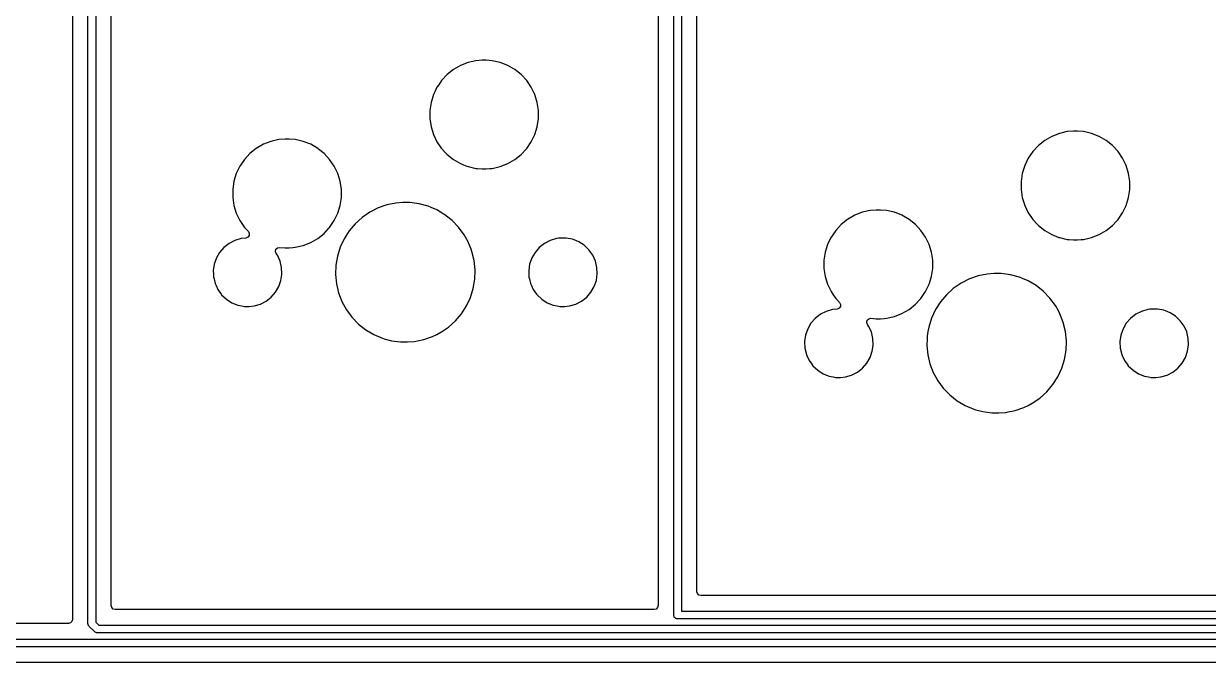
# Model space of a CAD drawing. Extents: x 100.2 to 199.4, y -159.8 to -70.5.
# Drawn here: x 135.53 to 173.7, y -111.62 to -91.05 of the extents above; entities that cross this region are included whole.
import ezdxf

# ---------------------------------------------------------------- set-up
doc = ezdxf.new("R2010")
doc.units = 0
doc.layers.add('BLACK', color=7, linetype='CONTINUOUS')

msp = doc.modelspace()

# ---------------------------------------------------------------- linework, layer by layer
at = {"layer": 'BLACK', "linetype": 'CONTINUOUS'}
for p, q in [((155.975, -75.8887), (155.975, -109.8)), ((156.475, -110.1), (156.475, -75.5697)), ((156.725, -75.5697), (156.725, -109.975)), ((137.855, -80.88), (137.855, -110.328)), ((137.105, -81.1905), (137.105, -110.25)), ((137.605, -110.38), (137.605, -80.9318)), ((138.356, -94.1112), (138.356, -80.9627)), ((157.225, -96.3972), (157.225, -82.2434)), ((149.851, -92.3026), (149.606, -92.3984)), ((150.106, -92.2442), (149.851, -92.3026)), ((150.303, -92.2295), (150.106, -92.2442)), ((150.433, -92.2295), (150.303, -92.2295)), ((150.303, -92.2295), (150.303, -92.2295)), ((150.63, -92.2442), (150.433, -92.2295)), ((150.433, -92.2295), (150.433, -92.2295)), ((150.885, -92.3026), (150.63, -92.2442)), ((151.13, -92.3984), (150.885, -92.3026)), ((149.174, -92.6932), (148.996, -92.8855)), ((149.379, -92.5296), (149.174, -92.6932)), ((149.606, -92.3984), (149.379, -92.5296)), ((151.357, -92.5296), (151.13, -92.3984)), ((151.408, -92.5705), (151.357, -92.5296)), ((151.562, -92.6932), (151.408, -92.5705)), ((151.74, -92.8855), (151.562, -92.6932)), ((151.562, -92.6932), (151.562, -92.6932)), ((151.562, -92.6932), (151.562, -92.6932)), ((148.848, -93.1023), (148.78, -93.2438)), ((148.904, -93.0198), (148.848, -93.1013)), ((148.848, -93.1013), (148.848, -93.1023)), ((148.996, -92.8855), (148.904, -93.0198)), ((151.888, -93.1023), (151.74, -92.8855)), ((151.74, -92.8855), (151.74, -92.8855)), ((151.74, -92.8855), (151.74, -92.8855)), ((152.002, -93.3387), (151.888, -93.1023)), ((148.734, -93.3387), (148.657, -93.5894)), ((148.78, -93.2438), (148.734, -93.3387)), ((152.079, -93.5894), (152.002, -93.3387)), ((148.657, -93.5894), (148.618, -93.8488)), ((148.618, -93.8488), (148.618, -94.1112)), ((152.118, -93.8488), (152.079, -93.5894)), ((152.118, -94.1112), (152.118, -93.8488)), ((138.356, -99.0074), (138.356, -94.1112)), ((148.618, -94.1112), (148.657, -94.3706)), ((152.079, -94.3706), (152.118, -94.1112)), ((148.657, -94.3706), (148.734, -94.6213)), ((148.734, -94.6213), (148.848, -94.8577)), ((151.888, -94.8577), (152.002, -94.6213)), ((152.002, -94.6213), (152.079, -94.3706)), ((168.901, -94.5886), (168.656, -94.6844)), ((169.156, -94.5302), (168.901, -94.5886)), ((169.353, -94.5155), (169.156, -94.5302)), ((169.483, -94.5155), (169.353, -94.5155)), ((169.353, -94.5155), (169.353, -94.5155)), ((169.68, -94.5302), (169.483, -94.5155)), ((169.483, -94.5155), (169.483, -94.5155)), ((169.935, -94.5886), (169.68, -94.5302)), ((170.18, -94.6844), (169.935, -94.5886)), ((143.256, -94.9384), (143.029, -95.0696)), ((143.501, -94.8426), (143.256, -94.9384)), ((143.756, -94.7842), (143.501, -94.8426)), ((143.953, -94.7695), (143.756, -94.7842)), ((144.083, -94.7695), (143.953, -94.7695)), ((143.953, -94.7695), (143.953, -94.7695)), ((144.28, -94.7842), (144.083, -94.7695)), ((144.083, -94.7695), (144.083, -94.7695)), ((144.535, -94.8426), (144.28, -94.7842)), ((144.78, -94.9384), (144.535, -94.8426)), ((145.007, -95.0696), (144.78, -94.9384)), ((148.848, -94.8577), (148.984, -95.0572)), ((151.74, -95.0745), (151.888, -94.8577)), ((168.224, -94.9792), (168.046, -95.1715)), ((168.429, -94.8156), (168.224, -94.9792)), ((168.656, -94.6844), (168.429, -94.8156)), ((170.407, -94.8156), (170.18, -94.6844)), ((170.612, -94.9792), (170.407, -94.8156)), ((170.407, -94.8156), (170.407, -94.8156)), ((170.79, -95.1715), (170.612, -94.9792)), ((170.612, -94.9792), (170.612, -94.9792)), ((170.612, -94.9792), (170.612, -94.9792)), ((142.824, -95.2332), (142.646, -95.4255)), ((143.029, -95.0696), (142.824, -95.2332)), ((145.037, -95.0934), (145.007, -95.0696)), ((145.212, -95.2332), (145.037, -95.0934)), ((145.39, -95.4255), (145.212, -95.2332)), ((145.212, -95.2332), (145.212, -95.2332)), ((145.212, -95.2332), (145.212, -95.2332)), ((148.984, -95.0572), (148.996, -95.0745)), ((148.996, -95.0745), (149.143, -95.2332)), ((149.143, -95.2332), (149.174, -95.2668)), ((149.174, -95.2668), (149.379, -95.4304)), ((151.357, -95.4304), (151.562, -95.2668)), ((151.562, -95.2668), (151.718, -95.0987)), ((151.718, -95.0987), (151.74, -95.0745)), ((151.74, -95.0745), (151.74, -95.0745)), ((151.74, -95.0745), (151.74, -95.0745)), ((167.898, -95.3883), (167.787, -95.6192)), ((168.046, -95.1715), (167.898, -95.3883)), ((170.938, -95.3883), (170.79, -95.1715)), ((170.79, -95.1715), (170.79, -95.1715)), ((170.79, -95.1715), (170.79, -95.1715)), ((171.052, -95.6247), (170.938, -95.3883)), ((142.498, -95.6423), (142.384, -95.8787)), ((142.55, -95.5658), (142.498, -95.6423)), ((142.646, -95.4255), (142.55, -95.5658)), ((145.538, -95.6423), (145.39, -95.4255)), ((145.39, -95.4255), (145.39, -95.4255)), ((145.39, -95.4255), (145.39, -95.4255)), ((145.652, -95.8787), (145.538, -95.6423)), ((149.379, -95.4304), (149.606, -95.5616)), ((149.606, -95.5616), (149.706, -95.6005)), ((149.706, -95.6005), (149.812, -95.6423)), ((149.812, -95.6423), (149.851, -95.6574)), ((149.851, -95.6574), (150.106, -95.7158)), ((150.106, -95.7158), (150.162, -95.72)), ((150.162, -95.72), (150.303, -95.7305)), ((150.303, -95.7305), (150.303, -95.7305)), ((150.303, -95.7305), (150.433, -95.7305)), ((150.433, -95.7305), (150.556, -95.7213)), ((150.433, -95.7305), (150.433, -95.7305)), ((150.556, -95.7213), (150.63, -95.7158)), ((150.63, -95.7158), (150.885, -95.6574)), ((150.885, -95.6574), (151.13, -95.5616)), ((151.13, -95.5616), (151.357, -95.4304)), ((167.784, -95.6247), (167.707, -95.8754)), ((167.787, -95.6192), (167.784, -95.6247)), ((171.129, -95.8754), (171.052, -95.6247)), ((142.307, -96.1294), (142.267, -96.3888)), ((142.384, -95.8787), (142.307, -96.1294)), ((145.729, -96.1294), (145.652, -95.8787)), ((145.768, -96.3888), (145.729, -96.1294)), ((167.707, -95.8754), (167.667, -96.1348)), ((167.667, -96.1348), (167.667, -96.3972)), ((171.168, -96.1348), (171.129, -95.8754)), ((171.168, -96.3972), (171.168, -96.1348)), ((142.267, -96.3888), (142.267, -96.6512)), ((145.768, -96.6512), (145.768, -96.3888)), ((157.225, -101.293), (157.225, -96.3972)), ((167.667, -96.3972), (167.707, -96.6566)), ((171.129, -96.6566), (171.168, -96.3972)), ((142.267, -96.6512), (142.307, -96.9106)), ((142.307, -96.9106), (142.384, -97.1613)), ((145.652, -97.1613), (145.729, -96.9106)), ((145.729, -96.9106), (145.768, -96.6512)), ((147.234, -96.8905), (146.95, -96.9891)), ((147.528, -96.8306), (147.234, -96.8905)), ((147.753, -96.8156), (147.528, -96.8306)), ((147.978, -96.8156), (147.753, -96.8156)), ((147.753, -96.8156), (147.753, -96.8156)), ((148.276, -96.8557), (147.978, -96.8156)), ((148.566, -96.935), (148.276, -96.8557)), ((148.276, -96.8557), (148.276, -96.8557)), ((148.276, -96.8557), (148.276, -96.8557)), ((148.661, -96.9756), (148.566, -96.935)), ((167.707, -96.6566), (167.784, -96.9073)), ((167.784, -96.9073), (167.898, -97.1437)), ((170.938, -97.1437), (171.052, -96.9073)), ((171.052, -96.9073), (171.129, -96.6566)), ((142.384, -97.1613), (142.498, -97.3977)), ((145.538, -97.3977), (145.652, -97.1613)), ((146.434, -97.2947), (146.211, -97.4962)), ((146.682, -97.1246), (146.434, -97.2947)), ((146.95, -96.9891), (146.682, -97.1246)), ((148.843, -97.0523), (148.661, -96.9756)), ((148.967, -97.1262), (148.843, -97.0523)), ((149.101, -97.2055), (148.967, -97.1262)), ((149.297, -97.3605), (149.101, -97.2055)), ((162.306, -97.2244), (162.079, -97.3556)), ((162.551, -97.1286), (162.306, -97.2244)), ((162.806, -97.0702), (162.551, -97.1286)), ((163.003, -97.0555), (162.806, -97.0702)), ((163.133, -97.0555), (163.003, -97.0555)), ((163.003, -97.0555), (163.003, -97.0555)), ((163.33, -97.0702), (163.133, -97.0555)), ((163.133, -97.0555), (163.133, -97.0555)), ((163.585, -97.1286), (163.33, -97.0702)), ((163.83, -97.2244), (163.585, -97.1286)), ((164.057, -97.3556), (163.83, -97.2244)), ((167.898, -97.1437), (168.005, -97.3013)), ((168.005, -97.3013), (168.046, -97.3605)), ((170.79, -97.3605), (170.938, -97.1437)), ((142.498, -97.3977), (142.604, -97.5528)), ((142.604, -97.5528), (142.646, -97.6145)), ((142.646, -97.6145), (142.671, -97.642)), ((142.671, -97.642), (142.772, -97.751)), ((145.212, -97.8068), (145.365, -97.642)), ((145.365, -97.642), (145.39, -97.6145)), ((145.39, -97.6145), (145.538, -97.3977)), ((145.39, -97.6145), (145.39, -97.6145)), ((145.39, -97.6145), (145.39, -97.6145)), ((146.211, -97.4962), (146.017, -97.7257)), ((149.337, -97.3917), (149.297, -97.3605)), ((149.546, -97.6077), (149.337, -97.3917)), ((149.724, -97.8496), (149.546, -97.6077)), ((161.874, -97.5192), (161.696, -97.7115)), ((162.079, -97.3556), (161.874, -97.5192)), ((164.262, -97.5192), (164.057, -97.3556)), ((164.057, -97.3556), (164.057, -97.3556)), ((164.44, -97.7115), (164.262, -97.5192)), ((164.262, -97.5192), (164.262, -97.5192)), ((164.262, -97.5192), (164.262, -97.5192)), ((168.046, -97.3605), (168.193, -97.5192)), ((168.193, -97.5192), (168.224, -97.5528)), ((168.224, -97.5528), (168.429, -97.7164)), ((170.407, -97.7164), (170.612, -97.5528)), ((170.612, -97.5528), (170.755, -97.3981)), ((170.755, -97.3981), (170.79, -97.3605)), ((170.79, -97.3605), (170.79, -97.3605)), ((170.79, -97.3605), (170.79, -97.3605)), ((142.337, -98.0328), (142.15, -98.1292)), ((142.539, -97.9736), (142.337, -98.0328)), ((142.693, -97.9588), (142.539, -97.9736)), ((142.757, -97.934), (142.693, -97.9588)), ((142.797, -97.8795), (142.757, -97.934)), ((142.772, -97.751), (142.803, -97.8117)), ((142.803, -97.8117), (142.797, -97.8795)), ((144.78, -98.1016), (145.007, -97.9704)), ((145.007, -97.9704), (145.212, -97.8068)), ((145.855, -97.979), (145.729, -98.2515)), ((146.017, -97.7257), (145.855, -97.979)), ((149.849, -98.0786), (149.724, -97.8496)), ((149.868, -98.1131), (149.849, -98.0786)), ((152.497, -98.0328), (152.31, -98.1292)), ((152.699, -97.9736), (152.497, -98.0328)), ((152.768, -97.9669), (152.699, -97.9736)), ((152.856, -97.9586), (152.768, -97.9669)), ((153.013, -97.9586), (152.856, -97.9586)), ((153.22, -97.9984), (153.013, -97.9586)), ((153.013, -97.9586), (153.013, -97.9586)), ((153.269, -98.018), (153.22, -97.9984)), ((153.22, -97.9984), (153.22, -97.9984)), ((153.22, -97.9984), (153.22, -97.9984)), ((153.415, -98.0766), (153.269, -98.018)), ((153.592, -98.1903), (153.415, -98.0766)), ((161.531, -97.9634), (161.434, -98.1647)), ((161.548, -97.9283), (161.531, -97.9634)), ((161.558, -97.9137), (161.548, -97.9283)), ((161.601, -97.8496), (161.558, -97.9137)), ((161.696, -97.7115), (161.601, -97.8496)), ((164.588, -97.9283), (164.44, -97.7115)), ((164.44, -97.7115), (164.44, -97.7115)), ((164.44, -97.7115), (164.44, -97.7115)), ((164.702, -98.1647), (164.588, -97.9283)), ((168.429, -97.7164), (168.656, -97.8476)), ((168.656, -97.8476), (168.738, -97.8795)), ((168.738, -97.8795), (168.885, -97.9373)), ((168.885, -97.9373), (168.901, -97.9434)), ((168.901, -97.9434), (169.156, -98.0018)), ((169.156, -98.0018), (169.212, -98.006)), ((169.212, -98.006), (169.353, -98.0165)), ((169.353, -98.0165), (169.353, -98.0165)), ((169.353, -98.0165), (169.483, -98.0165)), ((169.483, -98.0165), (169.607, -98.0073)), ((169.483, -98.0165), (169.483, -98.0165)), ((169.607, -98.0073), (169.68, -98.0018)), ((169.68, -98.0018), (169.935, -97.9434)), ((169.935, -97.9434), (170.18, -97.8476)), ((170.18, -97.8476), (170.407, -97.7164)), ((141.847, -98.4182), (141.742, -98.6004)), ((141.984, -98.2593), (141.847, -98.4182)), ((142.15, -98.1292), (141.984, -98.2593)), ((143.645, -98.3876), (143.661, -98.3202)), ((143.668, -98.453), (143.645, -98.3876)), ((143.661, -98.3202), (143.71, -98.2718)), ((143.706, -98.5068), (143.668, -98.453)), ((143.71, -98.2718), (143.778, -98.2574)), ((143.778, -98.2574), (143.953, -98.2705)), ((143.953, -98.2705), (143.953, -98.2705)), ((143.953, -98.2705), (144.083, -98.2705)), ((144.083, -98.2705), (144.206, -98.2613)), ((144.083, -98.2705), (144.083, -98.2705)), ((144.206, -98.2613), (144.28, -98.2558)), ((144.28, -98.2558), (144.535, -98.1974)), ((144.535, -98.1974), (144.78, -98.1016)), ((145.729, -98.2515), (145.64, -98.5385)), ((149.948, -98.3202), (149.868, -98.1131)), ((149.976, -98.3936), (149.948, -98.3202)), ((150.046, -98.6859), (149.976, -98.3936)), ((152.007, -98.4182), (151.902, -98.6004)), ((152.144, -98.2593), (152.007, -98.4182)), ((152.31, -98.1292), (152.144, -98.2593)), ((153.744, -98.3355), (153.592, -98.1903)), ((153.592, -98.1903), (153.592, -98.1903)), ((153.592, -98.1903), (153.592, -98.1903)), ((153.866, -98.5068), (153.744, -98.3355)), ((153.744, -98.3355), (153.744, -98.3355)), ((161.357, -98.4154), (161.317, -98.6748)), ((161.434, -98.1647), (161.357, -98.4154)), ((164.779, -98.4154), (164.702, -98.1647)), ((164.819, -98.6748), (164.779, -98.4154)), ((141.673, -98.7992), (141.643, -99.0074)), ((141.742, -98.6004), (141.673, -98.7992)), ((143.794, -98.6981), (143.706, -98.5068)), ((143.706, -98.5068), (143.706, -98.5068)), ((143.706, -98.5068), (143.706, -98.5068)), ((143.843, -98.9025), (143.794, -98.6981)), ((145.59, -98.8348), (145.58, -99.1352)), ((145.64, -98.5385), (145.59, -98.8348)), ((150.076, -98.9848), (150.046, -98.6859)), ((151.833, -98.7992), (151.803, -99.0074)), ((151.902, -98.6004), (151.833, -98.7992)), ((153.954, -98.6981), (153.866, -98.5068)), ((153.866, -98.5068), (153.866, -98.5068)), ((153.866, -98.5068), (153.866, -98.5068)), ((154.003, -98.9025), (153.954, -98.6981)), ((161.317, -98.6748), (161.317, -98.9372)), ((164.819, -98.9372), (164.819, -98.6748)), ((138.356, -109.8), (138.356, -99.0074)), ((141.643, -99.0074), (141.648, -99.1166)), ((141.643, -99.0074), (141.643, -99.0074)), ((141.648, -99.1166), (141.653, -99.2175)), ((141.653, -99.2175), (141.667, -99.2751)), ((143.823, -99.3208), (143.85, -99.1352)), ((143.853, -99.1126), (143.843, -98.9025)), ((143.85, -99.1352), (143.853, -99.1126)), ((145.58, -99.1352), (145.61, -99.4341)), ((150.066, -99.2852), (150.075, -99.0074)), ((150.075, -99.0074), (150.076, -98.9848)), ((151.803, -99.0074), (151.808, -99.1166)), ((151.803, -99.0074), (151.803, -99.0074)), ((151.808, -99.1166), (151.813, -99.2175)), ((151.813, -99.2175), (151.827, -99.2751)), ((153.983, -99.3208), (154.013, -99.1126)), ((154.013, -99.1126), (154.003, -98.9025)), ((161.317, -98.9372), (161.357, -99.1966)), ((161.357, -99.1966), (161.434, -99.4473)), ((164.702, -99.4473), (164.779, -99.1966)), ((164.779, -99.1966), (164.819, -98.9372)), ((166.284, -99.1765), (166, -99.2751)), ((166.578, -99.1166), (166.284, -99.1765)), ((166.803, -99.1016), (166.578, -99.1166)), ((167.028, -99.1016), (166.803, -99.1016)), ((166.803, -99.1016), (166.803, -99.1016)), ((167.326, -99.1417), (167.028, -99.1016)), ((167.616, -99.221), (167.326, -99.1417)), ((167.326, -99.1417), (167.326, -99.1417)), ((167.326, -99.1417), (167.326, -99.1417)), ((167.711, -99.2616), (167.616, -99.221)), ((141.667, -99.2751), (141.702, -99.4219)), ((141.702, -99.4219), (141.734, -99.4915)), ((141.734, -99.4915), (141.79, -99.6132)), ((143.649, -99.7018), (143.754, -99.5196)), ((143.754, -99.5196), (143.823, -99.3208)), ((145.61, -99.4341), (145.68, -99.7264)), ((149.927, -99.8685), (150.016, -99.5815)), ((150.016, -99.5815), (150.066, -99.2852)), ((151.827, -99.2751), (151.862, -99.4219)), ((151.862, -99.4219), (151.894, -99.4915)), ((151.894, -99.4915), (151.95, -99.6132)), ((153.809, -99.7018), (153.914, -99.5196)), ((153.914, -99.5196), (153.983, -99.3208)), ((161.434, -99.4473), (161.548, -99.6837)), ((164.588, -99.6837), (164.702, -99.4473)), ((165.484, -99.5807), (165.261, -99.7822)), ((165.732, -99.4106), (165.484, -99.5807)), ((166, -99.2751), (165.732, -99.4106)), ((167.893, -99.3383), (167.711, -99.2616)), ((168.022, -99.4149), (167.893, -99.3383)), ((168.151, -99.4915), (168.022, -99.4149)), ((168.375, -99.6686), (168.151, -99.4915)), ((141.79, -99.6132), (141.898, -99.7644)), ((141.898, -99.7644), (141.912, -99.7845)), ((141.912, -99.7845), (142.064, -99.9297)), ((142.064, -99.9297), (142.064, -99.9297)), ((142.064, -99.9297), (142.064, -99.9297)), ((142.064, -99.9297), (142.241, -100.043)), ((143.159, -100.087), (143.346, -99.9908)), ((143.346, -99.9908), (143.512, -99.8607)), ((143.512, -99.8607), (143.649, -99.7018)), ((145.68, -99.7264), (145.788, -100.007)), ((149.801, -100.141), (149.927, -99.8685)), ((151.95, -99.6132), (152.058, -99.7644)), ((152.058, -99.7644), (152.072, -99.7845)), ((152.072, -99.7845), (152.224, -99.9297)), ((152.224, -99.9297), (152.224, -99.9297)), ((152.224, -99.9297), (152.224, -99.9297)), ((152.224, -99.9297), (152.401, -100.043)), ((153.319, -100.087), (153.506, -99.9908)), ((153.506, -99.9908), (153.672, -99.8607)), ((153.672, -99.8607), (153.809, -99.7018)), ((161.548, -99.6837), (161.615, -99.7822)), ((161.615, -99.7822), (161.696, -99.9005)), ((161.696, -99.9005), (161.723, -99.9297)), ((161.723, -99.9297), (161.822, -100.037)), ((164.262, -100.093), (164.413, -99.9297)), ((164.413, -99.9297), (164.44, -99.9005)), ((164.44, -99.9005), (164.588, -99.6837)), ((164.44, -99.9005), (164.44, -99.9005)), ((164.44, -99.9005), (164.44, -99.9005)), ((165.261, -99.7822), (165.067, -100.012)), ((168.387, -99.6777), (168.375, -99.6686)), ((168.596, -99.8937), (168.387, -99.6777)), ((168.774, -100.136), (168.596, -99.8937)), ((142.241, -100.043), (142.241, -100.043)), ((142.241, -100.043), (142.436, -100.122)), ((142.436, -100.122), (142.565, -100.146)), ((142.565, -100.146), (142.643, -100.161)), ((142.643, -100.161), (142.643, -100.161)), ((142.643, -100.161), (142.8, -100.161)), ((142.8, -100.161), (142.957, -100.146)), ((142.8, -100.161), (142.8, -100.161)), ((142.957, -100.146), (143.159, -100.087)), ((145.788, -100.007), (145.932, -100.27)), ((145.932, -100.27), (146.084, -100.476)), ((149.639, -100.394), (149.801, -100.141)), ((152.401, -100.043), (152.401, -100.043)), ((152.401, -100.043), (152.596, -100.122)), ((152.596, -100.122), (152.725, -100.146)), ((152.725, -100.146), (152.803, -100.161)), ((152.803, -100.161), (152.803, -100.161)), ((152.803, -100.161), (152.96, -100.161)), ((152.96, -100.161), (153.117, -100.146)), ((152.96, -100.161), (152.96, -100.161)), ((153.117, -100.146), (153.319, -100.087)), ((161.387, -100.319), (161.2, -100.415)), ((161.589, -100.26), (161.387, -100.319)), ((161.743, -100.245), (161.589, -100.26)), ((161.807, -100.22), (161.743, -100.245)), ((161.847, -100.166), (161.807, -100.22)), ((161.822, -100.037), (161.853, -100.098)), ((161.853, -100.098), (161.847, -100.166)), ((163.83, -100.388), (164.057, -100.256)), ((164.057, -100.256), (164.262, -100.093)), ((164.905, -100.265), (164.779, -100.538)), ((165.067, -100.012), (164.905, -100.265)), ((168.868, -100.308), (168.774, -100.136)), ((168.918, -100.399), (168.868, -100.308)), ((171.547, -100.319), (171.36, -100.415)), ((171.749, -100.26), (171.547, -100.319)), ((171.818, -100.253), (171.749, -100.26)), ((171.906, -100.245), (171.818, -100.253)), ((172.063, -100.245), (171.906, -100.245)), ((172.27, -100.284), (172.063, -100.245)), ((172.063, -100.245), (172.063, -100.245)), ((172.319, -100.304), (172.27, -100.284)), ((172.27, -100.284), (172.27, -100.284)), ((172.27, -100.284), (172.27, -100.284)), ((172.465, -100.363), (172.319, -100.304)), ((172.642, -100.476), (172.465, -100.363)), ((146.084, -100.476), (146.11, -100.512)), ((146.11, -100.512), (146.319, -100.728)), ((146.319, -100.728), (146.555, -100.915)), ((149.222, -100.825), (149.445, -100.624)), ((149.445, -100.624), (149.639, -100.394)), ((160.897, -100.704), (160.792, -100.886)), ((161.034, -100.545), (160.897, -100.704)), ((161.2, -100.415), (161.034, -100.545)), ((162.695, -100.674), (162.711, -100.606)), ((162.718, -100.739), (162.695, -100.674)), ((162.711, -100.606), (162.76, -100.558)), ((162.756, -100.793), (162.718, -100.739)), ((162.76, -100.558), (162.828, -100.543)), ((162.828, -100.543), (163.003, -100.556)), ((163.003, -100.556), (163.003, -100.556)), ((163.003, -100.556), (163.133, -100.556)), ((163.133, -100.556), (163.256, -100.547)), ((163.133, -100.556), (163.133, -100.556)), ((163.256, -100.547), (163.33, -100.542)), ((163.33, -100.542), (163.585, -100.483)), ((163.585, -100.483), (163.83, -100.388)), ((164.779, -100.538), (164.69, -100.825)), ((168.98, -100.558), (168.918, -100.399)), ((169.026, -100.68), (168.98, -100.558)), ((169.096, -100.972), (169.026, -100.68)), ((171.057, -100.704), (170.952, -100.886)), ((171.194, -100.545), (171.057, -100.704)), ((171.36, -100.415), (171.194, -100.545)), ((172.794, -100.621), (172.642, -100.476)), ((172.642, -100.476), (172.642, -100.476)), ((172.642, -100.476), (172.642, -100.476)), ((172.916, -100.793), (172.794, -100.621)), ((172.794, -100.621), (172.794, -100.621)), ((146.555, -100.915), (146.813, -101.068)), ((146.813, -101.068), (147.09, -101.185)), ((148.422, -101.229), (148.706, -101.131)), ((148.706, -101.131), (148.84, -101.063)), ((148.84, -101.063), (148.974, -100.995)), ((148.974, -100.995), (148.991, -100.984)), ((148.991, -100.984), (149.222, -100.825)), ((160.723, -101.085), (160.693, -101.293)), ((160.792, -100.886), (160.723, -101.085)), ((162.844, -100.984), (162.756, -100.793)), ((162.756, -100.793), (162.756, -100.793)), ((162.756, -100.793), (162.756, -100.793)), ((162.893, -101.189), (162.844, -100.984)), ((164.64, -101.121), (164.637, -101.202)), ((164.665, -100.973), (164.64, -101.121)), ((164.69, -100.825), (164.665, -100.973)), ((169.126, -101.271), (169.096, -100.972)), ((170.883, -101.085), (170.853, -101.293)), ((170.952, -100.886), (170.883, -101.085)), ((173.004, -100.984), (172.916, -100.793)), ((172.916, -100.793), (172.916, -100.793)), ((172.916, -100.793), (172.916, -100.793)), ((173.053, -101.189), (173.004, -100.984)), ((147.09, -101.185), (147.09, -101.185)), ((147.09, -101.185), (147.09, -101.185)), ((147.09, -101.185), (147.152, -101.202)), ((147.152, -101.202), (147.38, -101.264)), ((147.38, -101.264), (147.678, -101.304)), ((147.678, -101.304), (147.903, -101.304)), ((147.903, -101.304), (148.128, -101.289)), ((147.903, -101.304), (147.903, -101.304)), ((148.128, -101.289), (148.219, -101.271)), ((148.219, -101.271), (148.422, -101.229)), ((157.225, -109.35), (157.225, -101.293)), ((160.693, -101.293), (160.703, -101.503)), ((160.693, -101.293), (160.693, -101.293)), ((160.703, -101.503), (160.752, -101.708)), ((162.873, -101.607), (162.9, -101.421)), ((162.903, -101.399), (162.893, -101.189)), ((162.9, -101.421), (162.903, -101.399)), ((164.637, -101.202), (164.63, -101.421)), ((164.63, -101.421), (164.66, -101.72)), ((169.116, -101.571), (169.125, -101.293)), ((169.125, -101.293), (169.126, -101.271)), ((170.853, -101.293), (170.863, -101.503)), ((170.853, -101.293), (170.853, -101.293)), ((170.863, -101.503), (170.912, -101.708)), ((173.033, -101.607), (173.063, -101.399)), ((173.063, -101.399), (173.053, -101.189)), ((160.752, -101.708), (160.766, -101.737)), ((160.766, -101.737), (160.84, -101.899)), ((160.84, -101.899), (160.923, -102.016)), ((162.699, -101.988), (162.804, -101.806)), ((162.804, -101.806), (162.873, -101.607)), ((164.66, -101.72), (164.73, -102.012)), ((168.977, -102.154), (169.066, -101.867)), ((169.066, -101.867), (169.116, -101.571)), ((170.912, -101.708), (170.926, -101.737)), ((170.926, -101.737), (171, -101.899)), ((171, -101.899), (171.083, -102.016)), ((172.859, -101.988), (172.964, -101.806)), ((172.964, -101.806), (173.033, -101.607)), ((160.923, -102.016), (160.962, -102.071)), ((160.962, -102.071), (161.114, -102.216)), ((161.114, -102.216), (161.114, -102.216)), ((161.114, -102.216), (161.114, -102.216)), ((161.114, -102.216), (161.291, -102.329)), ((162.209, -102.373), (162.396, -102.277)), ((162.396, -102.277), (162.562, -102.147)), ((162.562, -102.147), (162.699, -101.988)), ((164.73, -102.012), (164.838, -102.293)), ((168.851, -102.427), (168.977, -102.154)), ((171.083, -102.016), (171.122, -102.071)), ((171.122, -102.071), (171.274, -102.216)), ((171.274, -102.216), (171.274, -102.216)), ((171.274, -102.216), (171.274, -102.216)), ((171.274, -102.216), (171.451, -102.329)), ((172.369, -102.373), (172.556, -102.277)), ((172.556, -102.277), (172.722, -102.147)), ((172.722, -102.147), (172.859, -101.988)), ((161.291, -102.329), (161.291, -102.329)), ((161.291, -102.329), (161.486, -102.408)), ((161.486, -102.408), (161.615, -102.432)), ((161.615, -102.432), (161.693, -102.447)), ((161.693, -102.447), (161.693, -102.447)), ((161.693, -102.447), (161.85, -102.447)), ((161.85, -102.447), (162.007, -102.432)), ((161.85, -102.447), (161.85, -102.447)), ((162.007, -102.432), (162.209, -102.373)), ((164.838, -102.293), (164.918, -102.44)), ((164.918, -102.44), (164.982, -102.556)), ((164.982, -102.556), (165.16, -102.798)), ((168.689, -102.68), (168.851, -102.427)), ((171.451, -102.329), (171.451, -102.329)), ((171.451, -102.329), (171.646, -102.408)), ((171.646, -102.408), (171.775, -102.432)), ((171.775, -102.432), (171.853, -102.447)), ((171.853, -102.447), (171.853, -102.447)), ((171.853, -102.447), (172.01, -102.447)), ((172.01, -102.447), (172.167, -102.432)), ((172.01, -102.447), (172.01, -102.447)), ((172.167, -102.432), (172.369, -102.373)), ((165.16, -102.798), (165.369, -103.014)), ((165.369, -103.014), (165.605, -103.201)), ((168.272, -103.111), (168.495, -102.91)), ((168.495, -102.91), (168.689, -102.68)), ((165.605, -103.201), (165.863, -103.354)), ((165.863, -103.354), (166.14, -103.471)), ((167.472, -103.515), (167.756, -103.417)), ((167.756, -103.417), (167.89, -103.349)), ((167.89, -103.349), (168.024, -103.281)), ((168.024, -103.281), (168.272, -103.111)), ((168.024, -103.281), (168.024, -103.281)), ((166.14, -103.471), (166.14, -103.471)), ((166.14, -103.471), (166.14, -103.471)), ((166.14, -103.471), (166.204, -103.488)), ((166.204, -103.488), (166.43, -103.55)), ((166.43, -103.55), (166.728, -103.59)), ((166.728, -103.59), (166.953, -103.59)), ((166.953, -103.59), (167.178, -103.575)), ((166.953, -103.59), (166.953, -103.59)), ((167.178, -103.575), (167.251, -103.56)), ((167.251, -103.56), (167.472, -103.515)), ((157.242, -109.412), (157.225, -109.35)), ((157.287, -109.458), (157.242, -109.412)), ((157.35, -109.474), (157.287, -109.458)), ((174.951, -109.474), (157.35, -109.474)), ((138.372, -109.862), (138.356, -109.8)), ((138.417, -109.908), (138.372, -109.862)), ((138.48, -109.924), (138.417, -109.908)), ((155.912, -109.908), (155.85, -109.924)), ((155.958, -109.862), (155.912, -109.908)), ((155.975, -109.8), (155.958, -109.862)), ((137.105, -110.25), (137.088, -110.312)), ((155.85, -109.924), (138.48, -109.924)), ((156.478, -110.109), (156.475, -110.1)), ((156.476, -110.118), (156.478, -110.109)), ((156.487, -110.142), (156.476, -110.118)), ((156.495, -110.168), (156.487, -110.142)), ((156.502, -110.174), (156.495, -110.168)), ((156.506, -110.182), (156.502, -110.174)), ((156.528, -110.196), (156.506, -110.182)), ((156.548, -110.214), (156.528, -110.196)), ((156.557, -110.215), (156.548, -110.214)), ((156.565, -110.22), (156.557, -110.215)), ((156.6, -110.225), (156.565, -110.22)), ((179.07, -110.225), (156.6, -110.225)), ((156.725, -109.975), (179.07, -109.975)), ((136.981, -110.374), (119.629, -110.374)), ((137.042, -110.358), (136.981, -110.374)), ((137.088, -110.312), (137.042, -110.358)), ((137.614, -110.41), (137.605, -110.38)), ((137.62, -110.44), (137.614, -110.41)), ((137.624, -110.445), (137.62, -110.44)), ((137.625, -110.448), (137.624, -110.445)), ((137.628, -110.451), (137.625, -110.448)), ((137.642, -110.468), (137.628, -110.451)), ((137.812, -110.638), (137.642, -110.468)), ((137.839, -110.653), (137.812, -110.638)), ((137.865, -110.67), (137.839, -110.653)), ((137.855, -110.328), (137.952, -110.425)), ((137.871, -110.671), (137.865, -110.67)), ((137.873, -110.672), (137.871, -110.671)), ((137.878, -110.672), (137.873, -110.672)), ((137.9, -110.675), (137.878, -110.672)), ((184.71, -110.675), (137.9, -110.675)), ((137.952, -110.425), (184.658, -110.425)), ((119.005, -110.875), (184.845, -110.875)), ((184.896, -111.125), (118.88, -111.125)), ((118.904, -111.625), (184.814, -111.625))]:
    msp.add_line(p, q, dxfattribs=at)

doc.saveas('drawing.dxf')
